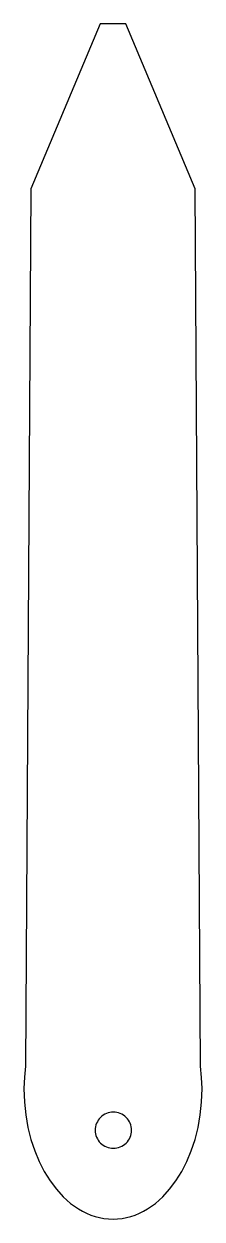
# Model space of a CAD drawing. Extents: x -2.5 to 2.5, y -16.5 to 16.5.
import ezdxf

# ---------------------------------------------------------------- set-up
doc = ezdxf.new("R2010")
doc.units = 0
doc.layers.add('3BACKPLATE', color=18, linetype='CONTINUOUS')
doc.layers.add('LAYER_1', color=18, linetype='CONTINUOUS')

msp = doc.modelspace()

# ---------------------------------------------------------------- linework, layer by layer
at = {"layer": '3BACKPLATE'}
msp.add_lwpolyline([(2.266, 11.955), (0.351, 16.51), (-0.351, 16.51), (-2.266, 11.955), (-2.41, -12.281), (-2.44, -12.592), (-2.452, -12.906), (-2.439, -13.275), (-2.402, -13.633), (-2.342, -13.978), (-2.259, -14.309), (-2.156, -14.624), (-2.033, -14.921), (-1.892, -15.199), (-1.734, -15.454), (-1.56, -15.687), (-1.371, -15.895), (-1.169, -16.075), (-1.063, -16.155), (-0.954, -16.227), (-0.843, -16.291), (-0.729, -16.348), (-0.613, -16.397), (-0.494, -16.437), (-0.373, -16.468), (-0.251, -16.491), (-0.126, -16.505), (0, -16.51), (0.126, -16.505), (0.251, -16.491), (0.373, -16.468), (0.494, -16.437), (0.613, -16.397), (0.729, -16.348), (0.843, -16.291), (0.954, -16.227), (1.063, -16.155), (1.169, -16.075), (1.371, -15.895), (1.56, -15.687), (1.734, -15.454), (1.892, -15.199), (2.033, -14.921), (2.156, -14.624), (2.259, -14.309), (2.342, -13.978), (2.402, -13.633), (2.439, -13.275), (2.452, -12.906), (2.44, -12.595), (2.41, -12.286)], close=True, dxfattribs=at)
at = {"layer": 'LAYER_1'}
msp.add_lwpolyline([(0.01, -13.555, 0.414214), (-0.49, -14.055, 0.414214), (0.01, -14.555, 0.414214), (0.51, -14.055, 0.414214)], format="xyb", close=True, dxfattribs=at)

doc.saveas('drawing.dxf')
